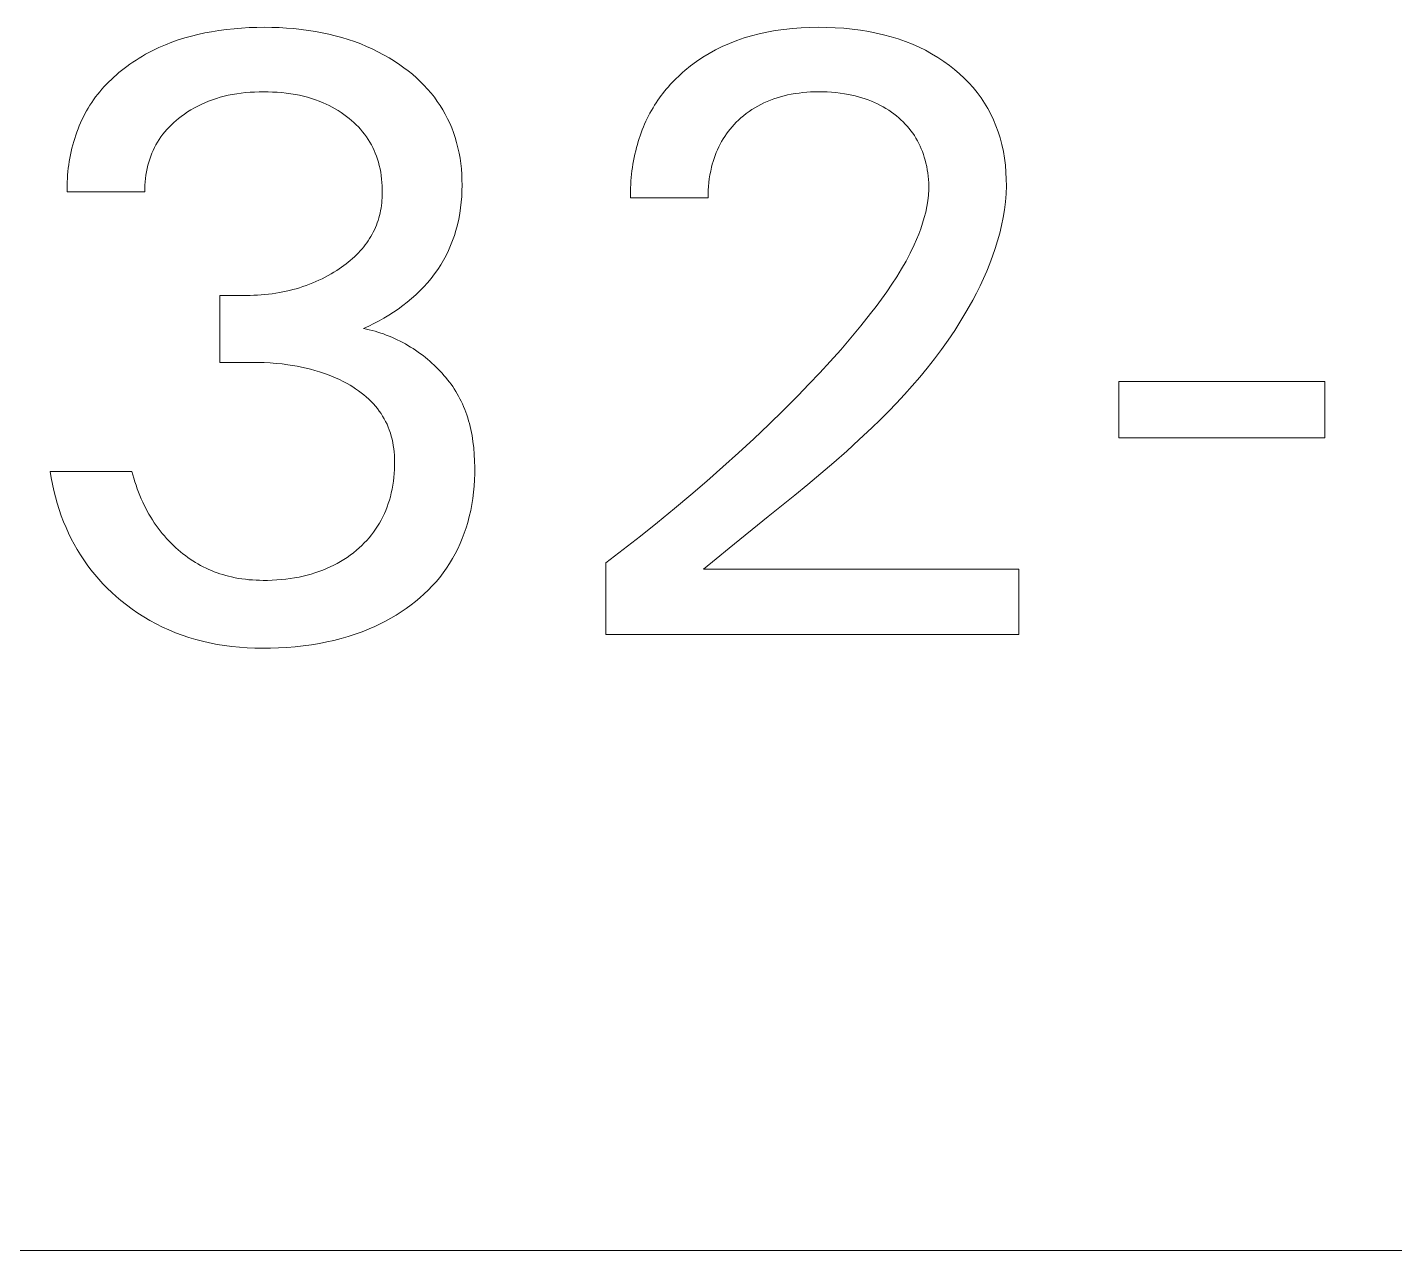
# Model space of a CAD drawing. Header units: millimetres. Extents: x -5035 to 14510, y -7775 to 12.
# Drawn here: x 625.403 to 628.452, y -2292.79 to -2290.061 of the extents above; entities that cross this region are included whole.
import ezdxf

# ---------------------------------------------------------------- set-up
doc = ezdxf.new("R2010")
doc.units = ezdxf.units.MM
doc.layers.add('eProC - L2', color=41, linetype='Continuous', lineweight=20)

msp = doc.modelspace()

# ---------------------------------------------------------------- linework, layer by layer
at = {"layer": 'eProC - L2', "linetype": 'Continuous'}
for p, q in [((625.8641, -2290.0641), (625.8472, -2290.0659)), ((625.881, -2290.0627), (625.8641, -2290.0641)), ((625.8979, -2290.0618), (625.881, -2290.0627)), ((625.9148, -2290.0613), (625.8979, -2290.0618)), ((625.9318, -2290.0611), (625.9148, -2290.0613)), ((625.9482, -2290.0613), (625.9318, -2290.0611)), ((625.9646, -2290.0618), (625.9482, -2290.0613)), ((625.981, -2290.0627), (625.9646, -2290.0618)), ((625.9973, -2290.064), (625.981, -2290.0627)), ((626.0136, -2290.0657), (625.9973, -2290.064)), ((627.1096, -2290.0637), (627.0904, -2290.0657)), ((627.1288, -2290.0622), (627.1096, -2290.0637)), ((627.1481, -2290.0614), (627.1288, -2290.0622)), ((627.1674, -2290.0611), (627.1481, -2290.0614)), ((627.1862, -2290.0613), (627.1674, -2290.0611)), ((627.205, -2290.062), (627.1862, -2290.0613)), ((627.2238, -2290.0633), (627.205, -2290.062)), ((627.2425, -2290.0651), (627.2238, -2290.0633)), ((625.7256, -2290.0943), (625.7115, -2290.0998)), ((625.7399, -2290.0892), (625.7256, -2290.0943)), ((625.7544, -2290.0846), (625.7399, -2290.0892)), ((625.7691, -2290.0805), (625.7544, -2290.0846)), ((625.7838, -2290.0769), (625.7691, -2290.0805)), ((625.7987, -2290.0736), (625.7838, -2290.0769)), ((625.8136, -2290.0708), (625.7987, -2290.0736)), ((625.8304, -2290.0681), (625.8136, -2290.0708)), ((625.8472, -2290.0659), (625.8304, -2290.0681)), ((626.0299, -2290.0678), (626.0136, -2290.0657)), ((626.0461, -2290.0704), (626.0299, -2290.0678)), ((626.0607, -2290.0731), (626.0461, -2290.0704)), ((626.0754, -2290.0762), (626.0607, -2290.0731)), ((626.0899, -2290.0797), (626.0754, -2290.0762)), ((626.1043, -2290.0837), (626.0899, -2290.0797)), ((626.1186, -2290.0881), (626.1043, -2290.0837)), ((626.1327, -2290.0929), (626.1186, -2290.0881)), ((626.1467, -2290.0981), (626.1327, -2290.0929)), ((626.9851, -2290.0906), (626.9689, -2290.0969)), ((627.0016, -2290.0849), (626.9851, -2290.0906)), ((627.0184, -2290.0799), (627.0016, -2290.0849)), ((627.0353, -2290.0756), (627.0184, -2290.0799)), ((627.0523, -2290.0718), (627.0353, -2290.0756)), ((627.0713, -2290.0684), (627.0523, -2290.0718)), ((627.0904, -2290.0657), (627.0713, -2290.0684)), ((627.2612, -2290.0675), (627.2425, -2290.0651)), ((627.2798, -2290.0706), (627.2612, -2290.0675)), ((627.2964, -2290.0739), (627.2798, -2290.0706)), ((627.3129, -2290.0777), (627.2964, -2290.0739)), ((627.3293, -2290.0821), (627.3129, -2290.0777)), ((627.3455, -2290.0871), (627.3293, -2290.0821)), ((627.3615, -2290.0927), (627.3455, -2290.0871)), ((627.3772, -2290.099), (627.3615, -2290.0927)), ((625.6597, -2290.1254), (625.6527, -2290.1297)), ((625.6669, -2290.1213), (625.6597, -2290.1254)), ((625.6742, -2290.1174), (625.6669, -2290.1213)), ((625.6815, -2290.1135), (625.6742, -2290.1174)), ((625.6889, -2290.1099), (625.6815, -2290.1135)), ((625.6963, -2290.1064), (625.6889, -2290.1099)), ((625.7039, -2290.103), (625.6963, -2290.1064)), ((625.7115, -2290.0998), (625.7039, -2290.103)), ((626.1597, -2290.1035), (626.1467, -2290.0981)), ((626.1725, -2290.1093), (626.1597, -2290.1035)), ((626.1852, -2290.1155), (626.1725, -2290.1093)), ((626.1976, -2290.1221), (626.1852, -2290.1155)), ((626.2099, -2290.1291), (626.1976, -2290.1221)), ((626.9236, -2290.1194), (626.9094, -2290.128)), ((626.9381, -2290.1114), (626.9236, -2290.1194)), ((626.953, -2290.104), (626.9381, -2290.1114)), ((626.9689, -2290.0969), (626.953, -2290.104)), ((627.3917, -2290.1054), (627.3772, -2290.099)), ((627.406, -2290.1124), (627.3917, -2290.1054)), ((627.4199, -2290.12), (627.406, -2290.1124)), ((627.4336, -2290.1282), (627.4199, -2290.12)), ((625.6192, -2290.1527), (625.6133, -2290.1574)), ((625.6253, -2290.1482), (625.6192, -2290.1527)), ((625.632, -2290.1433), (625.6253, -2290.1482)), ((625.6388, -2290.1386), (625.632, -2290.1433)), ((625.6457, -2290.1341), (625.6388, -2290.1386)), ((625.6527, -2290.1297), (625.6457, -2290.1341)), ((626.2219, -2290.1365), (626.2099, -2290.1291)), ((626.2336, -2290.1444), (626.2219, -2290.1365)), ((626.2432, -2290.1513), (626.2336, -2290.1444)), ((626.2526, -2290.1585), (626.2432, -2290.1513)), ((626.8823, -2290.1471), (626.8694, -2290.1576)), ((626.8956, -2290.1373), (626.8823, -2290.1471)), ((626.9094, -2290.128), (626.8956, -2290.1373)), ((627.4468, -2290.137), (627.4336, -2290.1282)), ((627.4598, -2290.1463), (627.4468, -2290.137)), ((627.4711, -2290.1552), (627.4598, -2290.1463)), ((627.4821, -2290.1646), (627.4711, -2290.1552)), ((625.5852, -2290.1825), (625.5799, -2290.1878)), ((625.5906, -2290.1772), (625.5852, -2290.1825)), ((625.5961, -2290.1721), (625.5906, -2290.1772)), ((625.6017, -2290.167), (625.5961, -2290.1721)), ((625.6075, -2290.1621), (625.6017, -2290.167)), ((625.6133, -2290.1574), (625.6075, -2290.1621)), ((626.2618, -2290.1659), (626.2526, -2290.1585)), ((626.2708, -2290.1737), (626.2618, -2290.1659)), ((626.2794, -2290.1818), (626.2708, -2290.1737)), ((626.2878, -2290.1902), (626.2794, -2290.1818)), ((626.8414, -2290.1841), (626.837, -2290.1888)), ((626.8459, -2290.1795), (626.8414, -2290.1841)), ((626.8504, -2290.1749), (626.8459, -2290.1795)), ((626.855, -2290.1705), (626.8504, -2290.1749)), ((626.8597, -2290.1661), (626.855, -2290.1705)), ((626.8645, -2290.1618), (626.8597, -2290.1661)), ((626.8694, -2290.1576), (626.8645, -2290.1618)), ((627.4927, -2290.1744), (627.4821, -2290.1646)), ((627.5029, -2290.1847), (627.4927, -2290.1744)), ((627.5125, -2290.1954), (627.5029, -2290.1847)), ((625.5556, -2290.2165), (625.5511, -2290.2226)), ((625.5601, -2290.2105), (625.5556, -2290.2165)), ((625.5649, -2290.2047), (625.5601, -2290.2105)), ((625.5697, -2290.199), (625.5649, -2290.2047)), ((625.5748, -2290.1933), (625.5697, -2290.199)), ((625.5799, -2290.1878), (625.5748, -2290.1933)), ((625.8248, -2290.2198), (625.8336, -2290.2172)), ((625.8336, -2290.2172), (625.8424, -2290.2149)), ((625.8424, -2290.2149), (625.8514, -2290.2128)), ((625.8514, -2290.2128), (625.8603, -2290.211)), ((625.8603, -2290.211), (625.8702, -2290.2093)), ((625.8702, -2290.2093), (625.8801, -2290.2079)), ((625.8801, -2290.2079), (625.89, -2290.2068)), ((625.89, -2290.2068), (625.8999, -2290.206)), ((625.8999, -2290.206), (625.9099, -2290.2054)), ((625.9099, -2290.2054), (625.9199, -2290.205)), ((625.9199, -2290.205), (625.9299, -2290.2049)), ((625.9299, -2290.2049), (625.9401, -2290.205)), ((625.9401, -2290.205), (625.9503, -2290.2054)), ((625.9503, -2290.2054), (625.9605, -2290.2059)), ((625.9605, -2290.2059), (625.9707, -2290.2068)), ((625.9707, -2290.2068), (625.9808, -2290.2079)), ((625.9808, -2290.2079), (625.9909, -2290.2093)), ((625.9909, -2290.2093), (626.001, -2290.211)), ((626.001, -2290.211), (626.01, -2290.2128)), ((626.01, -2290.2128), (626.019, -2290.2149)), ((626.019, -2290.2149), (626.028, -2290.2172)), ((626.028, -2290.2172), (626.0368, -2290.2198)), ((626.2958, -2290.1989), (626.2878, -2290.1902)), ((626.3035, -2290.2078), (626.2958, -2290.1989)), ((626.3109, -2290.2171), (626.3035, -2290.2078)), ((626.3175, -2290.2262), (626.3109, -2290.2171)), ((626.8166, -2290.2135), (626.8128, -2290.2186)), ((626.8205, -2290.2084), (626.8166, -2290.2135)), ((626.8245, -2290.2034), (626.8205, -2290.2084)), ((626.8286, -2290.1984), (626.8245, -2290.2034)), ((626.8328, -2290.1936), (626.8286, -2290.1984)), ((626.837, -2290.1888), (626.8328, -2290.1936)), ((627.0755, -2290.2181), (627.0831, -2290.2158)), ((627.0831, -2290.2158), (627.0907, -2290.2138)), ((627.0907, -2290.2138), (627.0984, -2290.212)), ((627.0984, -2290.212), (627.1069, -2290.2102)), ((627.1069, -2290.2102), (627.1155, -2290.2088)), ((627.1155, -2290.2088), (627.1241, -2290.2076)), ((627.1241, -2290.2076), (627.1327, -2290.2066)), ((627.1327, -2290.2066), (627.1414, -2290.2059)), ((627.1414, -2290.2059), (627.15, -2290.2053)), ((627.15, -2290.2053), (627.1587, -2290.205)), ((627.1587, -2290.205), (627.1674, -2290.2049)), ((627.1674, -2290.2049), (627.1771, -2290.205)), ((627.1771, -2290.205), (627.1867, -2290.2053)), ((627.1867, -2290.2053), (627.1964, -2290.2059)), ((627.1964, -2290.2059), (627.206, -2290.2067)), ((627.206, -2290.2067), (627.2156, -2290.2079)), ((627.2156, -2290.2079), (627.2252, -2290.2092)), ((627.2252, -2290.2092), (627.2347, -2290.2109)), ((627.2347, -2290.2109), (627.2421, -2290.2124)), ((627.2421, -2290.2124), (627.2496, -2290.2142)), ((627.2496, -2290.2142), (627.2569, -2290.2161)), ((627.2569, -2290.2161), (627.2642, -2290.2182)), ((627.5216, -2290.2066), (627.5125, -2290.1954)), ((627.5302, -2290.2182), (627.5216, -2290.2066)), ((625.5353, -2290.2476), (625.5318, -2290.2541)), ((625.5391, -2290.2412), (625.5353, -2290.2476)), ((625.5429, -2290.2349), (625.5391, -2290.2412)), ((625.547, -2290.2287), (625.5429, -2290.2349)), ((625.5511, -2290.2226), (625.547, -2290.2287)), ((625.7607, -2290.2498), (625.7681, -2290.2452)), ((625.7681, -2290.2452), (625.7757, -2290.2408)), ((625.7757, -2290.2408), (625.7833, -2290.2367)), ((625.7833, -2290.2367), (625.7912, -2290.2329)), ((625.7912, -2290.2329), (625.7991, -2290.2293)), ((625.7991, -2290.2293), (625.8076, -2290.2259)), ((625.8076, -2290.2259), (625.8162, -2290.2227)), ((625.8162, -2290.2227), (625.8248, -2290.2198)), ((626.0368, -2290.2198), (626.0456, -2290.2227)), ((626.0456, -2290.2227), (626.0542, -2290.2258)), ((626.0542, -2290.2258), (626.0628, -2290.2293)), ((626.0628, -2290.2293), (626.0697, -2290.2324)), ((626.0697, -2290.2324), (626.0766, -2290.2357)), ((626.0766, -2290.2357), (626.0833, -2290.2392)), ((626.0833, -2290.2392), (626.09, -2290.2429)), ((626.09, -2290.2429), (626.0965, -2290.2468)), ((626.0965, -2290.2468), (626.1029, -2290.251)), ((626.3238, -2290.2356), (626.3175, -2290.2262)), ((626.3297, -2290.2451), (626.3238, -2290.2356)), ((626.3352, -2290.2549), (626.3297, -2290.2451)), ((626.7951, -2290.2464), (626.7917, -2290.2524)), ((626.7985, -2290.2404), (626.7951, -2290.2464)), ((626.8021, -2290.2346), (626.7985, -2290.2404)), ((626.8056, -2290.2292), (626.8021, -2290.2346)), ((626.8091, -2290.2239), (626.8056, -2290.2292)), ((626.8128, -2290.2186), (626.8091, -2290.2239)), ((627.0128, -2290.2489), (627.0191, -2290.2446)), ((627.0191, -2290.2446), (627.0256, -2290.2406)), ((627.0256, -2290.2406), (627.0322, -2290.2367)), ((627.0322, -2290.2367), (627.0389, -2290.2331)), ((627.0389, -2290.2331), (627.046, -2290.2296)), ((627.046, -2290.2296), (627.0532, -2290.2264)), ((627.0532, -2290.2264), (627.0606, -2290.2234)), ((627.0606, -2290.2234), (627.068, -2290.2206)), ((627.068, -2290.2206), (627.0755, -2290.2181)), ((627.2642, -2290.2182), (627.2715, -2290.2206)), ((627.2715, -2290.2206), (627.2786, -2290.2231)), ((627.2786, -2290.2231), (627.2857, -2290.2259)), ((627.2857, -2290.2259), (627.2927, -2290.2289)), ((627.2927, -2290.2289), (627.2992, -2290.2319)), ((627.2992, -2290.2319), (627.3056, -2290.2352)), ((627.3056, -2290.2352), (627.3119, -2290.2386)), ((627.3119, -2290.2386), (627.3181, -2290.2423)), ((627.3181, -2290.2423), (627.3241, -2290.2461)), ((627.3241, -2290.2461), (627.33, -2290.2502)), ((627.538, -2290.23), (627.5302, -2290.2182)), ((627.5452, -2290.2422), (627.538, -2290.23)), ((627.5518, -2290.2548), (627.5452, -2290.2422)), ((625.522, -2290.2741), (625.5191, -2290.2809)), ((625.5251, -2290.2673), (625.522, -2290.2741)), ((625.5284, -2290.2607), (625.5251, -2290.2673)), ((625.5318, -2290.2541), (625.5284, -2290.2607)), ((625.7195, -2290.2835), (625.7245, -2290.2784)), ((625.7245, -2290.2784), (625.7298, -2290.2735)), ((625.7298, -2290.2735), (625.7352, -2290.2688)), ((625.7352, -2290.2688), (625.7407, -2290.2642)), ((625.7407, -2290.2642), (625.7464, -2290.2598)), ((625.7464, -2290.2598), (625.7534, -2290.2547)), ((625.7534, -2290.2547), (625.7607, -2290.2498)), ((626.1029, -2290.251), (626.1092, -2290.2553)), ((626.1092, -2290.2553), (626.1153, -2290.2598)), ((626.1153, -2290.2598), (626.1209, -2290.2642)), ((626.1209, -2290.2642), (626.1263, -2290.2687)), ((626.1263, -2290.2687), (626.1316, -2290.2734)), ((626.1316, -2290.2734), (626.1367, -2290.2783)), ((626.1367, -2290.2783), (626.1417, -2290.2833)), ((626.3404, -2290.2649), (626.3352, -2290.2549)), ((626.3452, -2290.2751), (626.3404, -2290.2649)), ((626.3496, -2290.2855), (626.3452, -2290.2751)), ((626.7797, -2290.2771), (626.7771, -2290.2834)), ((626.7825, -2290.2708), (626.7797, -2290.2771)), ((626.7855, -2290.2646), (626.7825, -2290.2708)), ((626.7885, -2290.2584), (626.7855, -2290.2646)), ((626.7917, -2290.2524), (626.7885, -2290.2584)), ((626.975, -2290.2829), (626.9795, -2290.2779)), ((626.9795, -2290.2779), (626.9842, -2290.273)), ((626.9842, -2290.273), (626.9891, -2290.2683)), ((626.9891, -2290.2683), (626.9947, -2290.2632)), ((626.9947, -2290.2632), (627.0006, -2290.2582)), ((627.0006, -2290.2582), (627.0066, -2290.2535)), ((627.0066, -2290.2535), (627.0128, -2290.2489)), ((627.33, -2290.2502), (627.3358, -2290.2544)), ((627.3358, -2290.2544), (627.3415, -2290.2588)), ((627.3415, -2290.2588), (627.3466, -2290.2631)), ((627.3466, -2290.2631), (627.3515, -2290.2675)), ((627.3515, -2290.2675), (627.3563, -2290.2721)), ((627.3563, -2290.2721), (627.3609, -2290.2768)), ((627.3609, -2290.2768), (627.3654, -2290.2817)), ((627.5579, -2290.2676), (627.5518, -2290.2548)), ((627.5633, -2290.2808), (627.5579, -2290.2676)), ((625.5089, -2290.3088), (625.5067, -2290.3159)), ((625.5112, -2290.3017), (625.5089, -2290.3088)), ((625.5137, -2290.2947), (625.5112, -2290.3017)), ((625.5163, -2290.2878), (625.5137, -2290.2947)), ((625.5191, -2290.2809), (625.5163, -2290.2878)), ((625.6973, -2290.3112), (625.7012, -2290.3054)), ((625.7012, -2290.3054), (625.7054, -2290.2997)), ((625.7054, -2290.2997), (625.7099, -2290.2941)), ((625.7099, -2290.2941), (625.7146, -2290.2887)), ((625.7146, -2290.2887), (625.7195, -2290.2835)), ((626.1417, -2290.2833), (626.1464, -2290.2886)), ((626.1464, -2290.2886), (626.151, -2290.2939)), ((626.151, -2290.2939), (626.1554, -2290.2995)), ((626.1554, -2290.2995), (626.1595, -2290.3052)), ((626.1595, -2290.3052), (626.1633, -2290.311)), ((626.3536, -2290.296), (626.3496, -2290.2855)), ((626.3572, -2290.3067), (626.3536, -2290.296)), ((626.3606, -2290.3182), (626.3572, -2290.3067)), ((626.7698, -2290.3028), (626.7676, -2290.3093)), ((626.7721, -2290.2963), (626.7698, -2290.3028)), ((626.7745, -2290.2898), (626.7721, -2290.2963)), ((626.7771, -2290.2834), (626.7745, -2290.2898)), ((626.9549, -2290.3099), (626.9586, -2290.3043)), ((626.9586, -2290.3043), (626.9624, -2290.2987)), ((626.9624, -2290.2987), (626.9664, -2290.2933)), ((626.9664, -2290.2933), (626.9706, -2290.288)), ((626.9706, -2290.288), (626.975, -2290.2829)), ((627.3654, -2290.2817), (627.3697, -2290.2867)), ((627.3697, -2290.2867), (627.3738, -2290.2919)), ((627.3738, -2290.2919), (627.3777, -2290.2972)), ((627.3777, -2290.2972), (627.3814, -2290.3027)), ((627.3814, -2290.3027), (627.3849, -2290.3083)), ((627.3849, -2290.3083), (627.3882, -2290.3141)), ((627.5682, -2290.2942), (627.5633, -2290.2808)), ((627.5724, -2290.3077), (627.5682, -2290.2942)), ((627.5764, -2290.3227), (627.5724, -2290.3077)), ((625.5009, -2290.338), (625.4993, -2290.3455)), ((625.5027, -2290.3306), (625.5009, -2290.338)), ((625.5046, -2290.3233), (625.5027, -2290.3306)), ((625.5067, -2290.3159), (625.5046, -2290.3233)), ((625.6811, -2290.3419), (625.6839, -2290.3355)), ((625.6839, -2290.3355), (625.6869, -2290.3292)), ((625.6869, -2290.3292), (625.6901, -2290.3231)), ((625.6901, -2290.3231), (625.6936, -2290.317)), ((625.6936, -2290.317), (625.6973, -2290.3112)), ((626.1633, -2290.311), (626.167, -2290.317)), ((626.167, -2290.317), (626.1704, -2290.3231)), ((626.1704, -2290.3231), (626.1735, -2290.3293)), ((626.1735, -2290.3293), (626.1765, -2290.3357)), ((626.1765, -2290.3357), (626.1792, -2290.3421)), ((626.3636, -2290.3298), (626.3606, -2290.3182)), ((626.3661, -2290.3415), (626.3636, -2290.3298)), ((626.7599, -2290.3365), (626.7582, -2290.3439)), ((626.7617, -2290.3292), (626.7599, -2290.3365)), ((626.7636, -2290.3225), (626.7617, -2290.3292)), ((626.7655, -2290.3159), (626.7636, -2290.3225)), ((626.7676, -2290.3093), (626.7655, -2290.3159)), ((626.9395, -2290.3405), (626.9422, -2290.3342)), ((626.9422, -2290.3342), (626.9451, -2290.3279)), ((626.9451, -2290.3279), (626.9482, -2290.3218)), ((626.9482, -2290.3218), (626.9515, -2290.3157)), ((626.9515, -2290.3157), (626.9549, -2290.3099)), ((627.3882, -2290.3141), (627.3913, -2290.32)), ((627.3913, -2290.32), (627.3941, -2290.326)), ((627.3941, -2290.326), (627.3968, -2290.3321)), ((627.3968, -2290.3321), (627.3992, -2290.3382)), ((627.3992, -2290.3382), (627.4015, -2290.3445)), ((627.5798, -2290.3379), (627.5764, -2290.3227)), ((627.5824, -2290.3532), (627.5798, -2290.3379)), ((625.4955, -2290.368), (625.4945, -2290.3755)), ((625.4966, -2290.3604), (625.4955, -2290.368)), ((625.4979, -2290.353), (625.4966, -2290.3604)), ((625.4993, -2290.3455), (625.4979, -2290.353)), ((625.6702, -2290.3761), (625.672, -2290.3688)), ((625.672, -2290.3688), (625.674, -2290.3616)), ((625.674, -2290.3616), (625.6762, -2290.3549)), ((625.6762, -2290.3549), (625.6785, -2290.3483)), ((625.6785, -2290.3483), (625.6811, -2290.3419)), ((626.1792, -2290.3421), (626.1817, -2290.3487)), ((626.1817, -2290.3487), (626.1839, -2290.3553)), ((626.1839, -2290.3553), (626.186, -2290.362)), ((626.186, -2290.362), (626.188, -2290.3694)), ((626.188, -2290.3694), (626.1897, -2290.3768)), ((626.3681, -2290.3533), (626.3661, -2290.3415)), ((626.3698, -2290.3651), (626.3681, -2290.3533)), ((626.3711, -2290.3771), (626.3698, -2290.3651)), ((626.7538, -2290.3663), (626.7527, -2290.3738)), ((626.7551, -2290.3588), (626.7538, -2290.3663)), ((626.7566, -2290.3514), (626.7551, -2290.3588)), ((626.7582, -2290.3439), (626.7566, -2290.3514)), ((626.9289, -2290.3734), (626.9307, -2290.3667)), ((626.9307, -2290.3667), (626.9326, -2290.3601)), ((626.9326, -2290.3601), (626.9347, -2290.3535)), ((626.9347, -2290.3535), (626.937, -2290.347)), ((626.937, -2290.347), (626.9395, -2290.3405)), ((627.4015, -2290.3445), (627.4035, -2290.3508)), ((627.4035, -2290.3508), (627.4054, -2290.3572)), ((627.4054, -2290.3572), (627.4072, -2290.3644)), ((627.4072, -2290.3644), (627.4088, -2290.3715)), ((627.5844, -2290.3686), (627.5824, -2290.3532)), ((627.5857, -2290.384), (627.5844, -2290.3686)), ((625.4925, -2290.3981), (625.4921, -2290.4057)), ((625.493, -2290.3906), (625.4925, -2290.3981)), ((625.4937, -2290.383), (625.493, -2290.3906)), ((625.4945, -2290.3755), (625.4937, -2290.383)), ((625.6657, -2290.4058), (625.6664, -2290.3984)), ((625.6664, -2290.3984), (625.6674, -2290.3909)), ((625.6674, -2290.3909), (625.6687, -2290.3835)), ((625.6687, -2290.3835), (625.6702, -2290.3761)), ((626.1897, -2290.3768), (626.1912, -2290.3843)), ((626.1912, -2290.3843), (626.1924, -2290.3919)), ((626.1924, -2290.3919), (626.1933, -2290.3995)), ((626.1933, -2290.3995), (626.1941, -2290.4071)), ((626.372, -2290.3891), (626.3711, -2290.3771)), ((626.3725, -2290.4011), (626.372, -2290.3891)), ((626.75, -2290.3964), (626.7494, -2290.4039)), ((626.7508, -2290.3888), (626.75, -2290.3964)), ((626.7516, -2290.3813), (626.7508, -2290.3888)), ((626.7527, -2290.3738), (626.7516, -2290.3813)), ((626.9231, -2290.4073), (626.9241, -2290.3988)), ((626.9241, -2290.3988), (626.9255, -2290.3903)), ((626.9255, -2290.3903), (626.9271, -2290.3818)), ((626.9271, -2290.3818), (626.9289, -2290.3734)), ((627.4088, -2290.3715), (627.4102, -2290.3788)), ((627.4102, -2290.3788), (627.4113, -2290.386)), ((627.4113, -2290.386), (627.4122, -2290.3933)), ((627.4122, -2290.3933), (627.4129, -2290.4006)), ((627.5864, -2290.3995), (627.5857, -2290.384)), ((627.5865, -2290.415), (627.5864, -2290.3995)), ((625.4919, -2290.4132), (625.4918, -2290.4207)), ((625.4918, -2290.4207), (625.4919, -2290.4282)), ((625.4921, -2290.4057), (625.4919, -2290.4132)), ((625.665, -2290.4282), (625.4919, -2290.4282)), ((625.665, -2290.4208), (625.6652, -2290.4133)), ((625.665, -2290.4282), (625.665, -2290.4208)), ((625.6652, -2290.4133), (625.6657, -2290.4058)), ((626.1941, -2290.4071), (626.1945, -2290.4147)), ((626.1945, -2290.4147), (626.1948, -2290.4224)), ((626.1948, -2290.4301), (626.1947, -2290.4358)), ((626.1948, -2290.4224), (626.1948, -2290.4301)), ((626.3719, -2290.4386), (626.3725, -2290.4259)), ((626.3727, -2290.4131), (626.3725, -2290.4011)), ((626.3725, -2290.4259), (626.3727, -2290.4131)), ((626.7483, -2290.4265), (626.7482, -2290.434)), ((626.7486, -2290.419), (626.7483, -2290.4265)), ((626.7489, -2290.4114), (626.7486, -2290.419)), ((626.7494, -2290.4039), (626.7489, -2290.4114)), ((626.9215, -2290.4329), (626.9217, -2290.4244)), ((626.9217, -2290.4244), (626.9223, -2290.4159)), ((626.9223, -2290.4159), (626.9231, -2290.4073)), ((627.4134, -2290.4225), (627.4127, -2290.4353)), ((627.4129, -2290.4006), (627.4133, -2290.4079)), ((627.4133, -2290.4079), (627.4135, -2290.4152)), ((627.4135, -2290.4152), (627.4134, -2290.4225)), ((627.5859, -2290.4327), (627.5865, -2290.415)), ((626.1928, -2290.4586), (626.192, -2290.4642)), ((626.1935, -2290.4529), (626.1928, -2290.4586)), ((626.194, -2290.4472), (626.1935, -2290.4529)), ((626.1944, -2290.4415), (626.194, -2290.4472)), ((626.1947, -2290.4358), (626.1944, -2290.4415)), ((626.3695, -2290.4641), (626.3709, -2290.4514)), ((626.3709, -2290.4514), (626.3719, -2290.4386)), ((626.7482, -2290.434), (626.7483, -2290.4414)), ((626.9214, -2290.4414), (626.7483, -2290.4414)), ((626.9214, -2290.4414), (626.9215, -2290.4329)), ((627.4093, -2290.4607), (627.4067, -2290.4733)), ((627.4113, -2290.448), (627.4093, -2290.4607)), ((627.4127, -2290.4353), (627.4113, -2290.448)), ((627.5823, -2290.4679), (627.5845, -2290.4503)), ((627.5845, -2290.4503), (627.5859, -2290.4327)), ((626.1854, -2290.4919), (626.1836, -2290.4973)), ((626.187, -2290.4864), (626.1854, -2290.4919)), ((626.1885, -2290.4809), (626.187, -2290.4864)), ((626.1898, -2290.4754), (626.1885, -2290.4809)), ((626.191, -2290.4698), (626.1898, -2290.4754)), ((626.192, -2290.4642), (626.191, -2290.4698)), ((626.3624, -2290.5017), (626.3652, -2290.4892)), ((626.3652, -2290.4892), (626.3676, -2290.4767)), ((626.3676, -2290.4767), (626.3695, -2290.4641)), ((627.4035, -2290.4857), (627.3998, -2290.4981)), ((627.4067, -2290.4733), (627.4035, -2290.4857)), ((627.576, -2290.5029), (627.5795, -2290.4854)), ((627.5795, -2290.4854), (627.5823, -2290.4679)), ((626.1747, -2290.5178), (626.1721, -2290.5227)), ((626.1772, -2290.5128), (626.1747, -2290.5178)), ((626.1795, -2290.5077), (626.1772, -2290.5128)), ((626.1816, -2290.5025), (626.1795, -2290.5077)), ((626.1836, -2290.4973), (626.1816, -2290.5025)), ((626.3555, -2290.5255), (626.3591, -2290.514)), ((626.3591, -2290.514), (626.3624, -2290.5017)), ((627.3957, -2290.5104), (627.3912, -2290.5225)), ((627.3998, -2290.4981), (627.3957, -2290.5104)), ((627.5671, -2290.5374), (627.5718, -2290.5202)), ((627.5718, -2290.5202), (627.576, -2290.5029)), ((626.1534, -2290.5507), (626.1498, -2290.555)), ((626.1568, -2290.5462), (626.1534, -2290.5507)), ((626.1601, -2290.5417), (626.1568, -2290.5462)), ((626.1633, -2290.5371), (626.1601, -2290.5417)), ((626.1664, -2290.5324), (626.1633, -2290.5371)), ((626.1693, -2290.5276), (626.1664, -2290.5324)), ((626.1721, -2290.5227), (626.1693, -2290.5276)), ((626.3422, -2290.5591), (626.3471, -2290.548)), ((626.3471, -2290.548), (626.3515, -2290.5368)), ((626.3515, -2290.5368), (626.3555, -2290.5255)), ((627.381, -2290.5464), (627.3722, -2290.5647)), ((627.3862, -2290.5345), (627.381, -2290.5464)), ((627.3912, -2290.5225), (627.3862, -2290.5345)), ((627.5617, -2290.5545), (627.5671, -2290.5374)), ((626.1235, -2290.5812), (626.1187, -2290.5851)), ((626.1282, -2290.5771), (626.1235, -2290.5812)), ((626.1327, -2290.5729), (626.1282, -2290.5771)), ((626.1372, -2290.5686), (626.1327, -2290.5729)), ((626.1415, -2290.5642), (626.1372, -2290.5686)), ((626.1457, -2290.5596), (626.1415, -2290.5642)), ((626.1498, -2290.555), (626.1457, -2290.5596)), ((626.325, -2290.5909), (626.3311, -2290.5805)), ((626.3311, -2290.5805), (626.3369, -2290.5699)), ((626.3369, -2290.5699), (626.3422, -2290.5591)), ((627.3628, -2290.5826), (627.3528, -2290.6002)), ((627.3722, -2290.5647), (627.3628, -2290.5826)), ((627.5495, -2290.5883), (627.5559, -2290.5715)), ((627.5559, -2290.5715), (627.5617, -2290.5545)), ((626.0806, -2290.6112), (626.0739, -2290.615)), ((626.0871, -2290.6073), (626.0806, -2290.6112)), ((626.0936, -2290.6032), (626.0871, -2290.6073)), ((626.0988, -2290.5998), (626.0936, -2290.6032)), ((626.1039, -2290.5963), (626.0988, -2290.5998)), ((626.1089, -2290.5927), (626.1039, -2290.5963)), ((626.1139, -2290.589), (626.1089, -2290.5927)), ((626.1187, -2290.5851), (626.1139, -2290.589)), ((626.3036, -2290.6212), (626.3112, -2290.6112)), ((626.3112, -2290.6112), (626.3184, -2290.601)), ((626.3184, -2290.601), (626.325, -2290.5909)), ((627.3528, -2290.6002), (627.3423, -2290.6174)), ((627.5355, -2290.6215), (627.5427, -2290.605)), ((627.5427, -2290.605), (627.5495, -2290.5883)), ((626.0031, -2290.6441), (625.9956, -2290.6462)), ((626.0105, -2290.6419), (626.0031, -2290.6441)), ((626.0179, -2290.6395), (626.0105, -2290.6419)), ((626.0252, -2290.637), (626.0179, -2290.6395)), ((626.0325, -2290.6342), (626.0252, -2290.637)), ((626.0396, -2290.6314), (626.0325, -2290.6342)), ((626.0466, -2290.6284), (626.0396, -2290.6314)), ((626.0535, -2290.6253), (626.0466, -2290.6284)), ((626.0604, -2290.622), (626.0535, -2290.6253)), ((626.0672, -2290.6186), (626.0604, -2290.622)), ((626.0739, -2290.615), (626.0672, -2290.6186)), ((626.2785, -2290.6491), (626.2872, -2290.6401)), ((626.2872, -2290.6401), (626.2956, -2290.6308)), ((626.2956, -2290.6308), (626.3036, -2290.6212)), ((627.3313, -2290.6343), (627.3199, -2290.651)), ((627.3423, -2290.6174), (627.3313, -2290.6343)), ((627.5198, -2290.6539), (627.5278, -2290.6378)), ((627.5278, -2290.6378), (627.5355, -2290.6215)), ((625.8325, -2290.8085), (625.8325, -2290.659)), ((625.8325, -2290.659), (625.8921, -2290.659)), ((625.9002, -2290.659), (625.8921, -2290.659)), ((625.9084, -2290.6588), (625.9002, -2290.659)), ((625.9166, -2290.6584), (625.9084, -2290.6588)), ((625.9247, -2290.6579), (625.9166, -2290.6584)), ((625.9329, -2290.6572), (625.9247, -2290.6579)), ((625.941, -2290.6564), (625.9329, -2290.6572)), ((625.9492, -2290.6554), (625.941, -2290.6564)), ((625.9573, -2290.6542), (625.9492, -2290.6554)), ((625.9653, -2290.6528), (625.9573, -2290.6542)), ((625.973, -2290.6514), (625.9653, -2290.6528)), ((625.9806, -2290.6498), (625.973, -2290.6514)), ((625.9881, -2290.6481), (625.9806, -2290.6498)), ((625.9956, -2290.6462), (625.9881, -2290.6481)), ((626.2407, -2290.682), (626.2506, -2290.6742)), ((626.2506, -2290.6742), (626.2602, -2290.6661)), ((626.2602, -2290.6661), (626.2695, -2290.6578)), ((626.2695, -2290.6578), (626.2785, -2290.6491)), ((627.3082, -2290.6674), (627.2962, -2290.6836)), ((627.3199, -2290.651), (627.3082, -2290.6674)), ((627.4987, -2290.6927), (627.5115, -2290.6698)), ((627.5115, -2290.6698), (627.5198, -2290.6539)), ((626.1986, -2290.71), (626.2094, -2290.7035)), ((626.2094, -2290.7035), (626.22, -2290.6967)), ((626.22, -2290.6967), (626.2305, -2290.6895)), ((626.2305, -2290.6895), (626.2407, -2290.682)), ((627.2839, -2290.6996), (627.2622, -2290.7269)), ((627.2962, -2290.6836), (627.2839, -2290.6996)), ((627.4853, -2290.7151), (627.4987, -2290.6927)), ((626.1532, -2290.7328), (626.1648, -2290.7277)), ((626.1596, -2290.7342), (626.1532, -2290.7328)), ((626.1659, -2290.7357), (626.1596, -2290.7342)), ((626.1648, -2290.7277), (626.1763, -2290.7221)), ((626.1723, -2290.7373), (626.1659, -2290.7357)), ((626.1763, -2290.7221), (626.1876, -2290.7162)), ((626.1876, -2290.7162), (626.1986, -2290.71)), ((627.2622, -2290.7269), (627.2399, -2290.7538)), ((627.4713, -2290.7371), (627.4853, -2290.7151)), ((626.1786, -2290.7391), (626.1723, -2290.7373)), ((626.185, -2290.741), (626.1786, -2290.7391)), ((626.1913, -2290.743), (626.185, -2290.741)), ((626.1975, -2290.7452), (626.1913, -2290.743)), ((626.2038, -2290.7475), (626.1975, -2290.7452)), ((626.21, -2290.75), (626.2038, -2290.7475)), ((626.2161, -2290.7526), (626.21, -2290.75)), ((626.2222, -2290.7553), (626.2161, -2290.7526)), ((626.2283, -2290.7582), (626.2222, -2290.7553)), ((626.2343, -2290.7612), (626.2283, -2290.7582)), ((626.2403, -2290.7643), (626.2343, -2290.7612)), ((626.2462, -2290.7675), (626.2403, -2290.7643)), ((627.2399, -2290.7538), (627.2171, -2290.7802)), ((627.4417, -2290.7799), (627.4568, -2290.7587)), ((627.4568, -2290.7587), (627.4713, -2290.7371)), ((626.252, -2290.7708), (626.2462, -2290.7675)), ((626.2578, -2290.7743), (626.252, -2290.7708)), ((626.2635, -2290.7779), (626.2578, -2290.7743)), ((626.2691, -2290.7816), (626.2635, -2290.7779)), ((626.2747, -2290.7855), (626.2691, -2290.7816)), ((626.2802, -2290.7894), (626.2747, -2290.7855)), ((626.2856, -2290.7934), (626.2802, -2290.7894)), ((626.2909, -2290.7976), (626.2856, -2290.7934)), ((627.2171, -2290.7802), (627.1939, -2290.8063)), ((627.4262, -2290.8007), (627.4417, -2290.7799)), ((625.9053, -2290.8085), (625.8325, -2290.8085)), ((625.9053, -2290.8085), (625.9185, -2290.8087)), ((625.9185, -2290.8087), (625.9317, -2290.8091)), ((625.9317, -2290.8091), (625.9449, -2290.8098)), ((625.9449, -2290.8098), (625.958, -2290.8108)), ((625.958, -2290.8108), (625.9712, -2290.8121)), ((625.9712, -2290.8121), (625.9843, -2290.8138)), ((625.9843, -2290.8138), (625.9944, -2290.8153)), ((625.9944, -2290.8153), (626.0046, -2290.8171)), ((626.0046, -2290.8171), (626.0147, -2290.8191)), ((626.0147, -2290.8191), (626.0248, -2290.8214)), ((626.0248, -2290.8214), (626.0348, -2290.8238)), ((626.0348, -2290.8238), (626.0447, -2290.8266)), ((626.0447, -2290.8266), (626.0546, -2290.8296)), ((626.2959, -2290.8017), (626.2909, -2290.7976)), ((626.3008, -2290.8058), (626.2959, -2290.8017)), ((626.3056, -2290.8101), (626.3008, -2290.8058)), ((626.3103, -2290.8144), (626.3056, -2290.8101)), ((626.3149, -2290.8189), (626.3103, -2290.8144)), ((626.3194, -2290.8234), (626.3149, -2290.8189)), ((626.3239, -2290.828), (626.3194, -2290.8234)), ((627.1939, -2290.8063), (627.1703, -2290.832)), ((627.3936, -2290.8412), (627.4101, -2290.8211)), ((627.4101, -2290.8211), (627.4262, -2290.8007)), ((626.0546, -2290.8296), (626.0637, -2290.8326)), ((626.0637, -2290.8326), (626.0727, -2290.8358)), ((626.0727, -2290.8358), (626.0816, -2290.8393)), ((626.0816, -2290.8393), (626.0905, -2290.843)), ((626.0905, -2290.843), (626.0992, -2290.847)), ((626.0992, -2290.847), (626.1078, -2290.8513)), ((626.1078, -2290.8513), (626.1163, -2290.8558)), ((626.1163, -2290.8558), (626.1228, -2290.8595)), ((626.3282, -2290.8327), (626.3239, -2290.828)), ((626.3324, -2290.8375), (626.3282, -2290.8327)), ((626.3365, -2290.8424), (626.3324, -2290.8375)), ((626.3405, -2290.8473), (626.3365, -2290.8424)), ((626.3444, -2290.8524), (626.3405, -2290.8473)), ((626.3481, -2290.8575), (626.3444, -2290.8524)), ((626.3518, -2290.8627), (626.3481, -2290.8575)), ((627.1463, -2290.8573), (627.122, -2290.8823)), ((627.1703, -2290.832), (627.1463, -2290.8573)), ((627.3766, -2290.8609), (627.3936, -2290.8412)), ((627.8372, -2290.9769), (627.8372, -2290.8511)), ((627.8372, -2290.8511), (628.2971, -2290.8511)), ((628.2971, -2290.8511), (628.2971, -2290.9769)), ((626.1228, -2290.8595), (626.1292, -2290.8634)), ((626.1292, -2290.8634), (626.1354, -2290.8675)), ((626.1354, -2290.8675), (626.1416, -2290.8717)), ((626.1416, -2290.8717), (626.1476, -2290.8762)), ((626.1476, -2290.8762), (626.1535, -2290.8808)), ((626.1535, -2290.8808), (626.1592, -2290.8856)), ((626.1592, -2290.8856), (626.1647, -2290.8906)), ((626.3553, -2290.8679), (626.3518, -2290.8627)), ((626.3586, -2290.8733), (626.3553, -2290.8679)), ((626.3619, -2290.8787), (626.3586, -2290.8733)), ((626.365, -2290.8842), (626.3619, -2290.8787)), ((626.368, -2290.8897), (626.365, -2290.8842)), ((627.122, -2290.8823), (627.0895, -2290.9149)), ((627.3415, -2290.8994), (627.3593, -2290.8803)), ((627.3593, -2290.8803), (627.3766, -2290.8609)), ((626.1647, -2290.8906), (626.17, -2290.8958)), ((626.17, -2290.8958), (626.1752, -2290.9013)), ((626.1752, -2290.9013), (626.1797, -2290.9064)), ((626.1797, -2290.9064), (626.184, -2290.9117)), ((626.184, -2290.9117), (626.1881, -2290.9172)), ((626.1881, -2290.9172), (626.192, -2290.9228)), ((626.3708, -2290.8954), (626.368, -2290.8897)), ((626.3735, -2290.901), (626.3708, -2290.8954)), ((626.3762, -2290.9071), (626.3735, -2290.901)), ((626.3788, -2290.9133), (626.3762, -2290.9071)), ((626.3811, -2290.9195), (626.3788, -2290.9133)), ((627.0895, -2290.9149), (627.0566, -2290.9471)), ((627.305, -2290.9366), (627.3234, -2290.9181)), ((627.3234, -2290.9181), (627.3415, -2290.8994)), ((626.192, -2290.9228), (626.1956, -2290.9286)), ((626.1956, -2290.9286), (626.1991, -2290.9345)), ((626.1991, -2290.9345), (626.2023, -2290.9405)), ((626.2023, -2290.9405), (626.2053, -2290.9467)), ((626.2053, -2290.9467), (626.208, -2290.9529)), ((626.3834, -2290.9258), (626.3811, -2290.9195)), ((626.3854, -2290.9322), (626.3834, -2290.9258)), ((626.3874, -2290.9386), (626.3854, -2290.9322)), ((626.3891, -2290.9451), (626.3874, -2290.9386)), ((626.3908, -2290.9516), (626.3891, -2290.9451)), ((627.0566, -2290.9471), (627.0232, -2290.9788)), ((627.2863, -2290.9549), (627.305, -2290.9366)), ((626.208, -2290.9529), (626.2105, -2290.9593)), ((626.2105, -2290.9593), (626.2128, -2290.9661)), ((626.2128, -2290.9661), (626.2148, -2290.973)), ((626.2148, -2290.973), (626.2166, -2290.9799)), ((626.3923, -2290.9581), (626.3908, -2290.9516)), ((626.3937, -2290.9647), (626.3923, -2290.9581)), ((626.3949, -2290.9713), (626.3937, -2290.9647)), ((626.396, -2290.978), (626.3949, -2290.9713)), ((626.397, -2290.9847), (626.396, -2290.978)), ((627.0232, -2290.9788), (626.9894, -2291.0101)), ((627.2586, -2290.9809), (627.2863, -2290.9549)), ((628.2971, -2290.9769), (627.8372, -2290.9769)), ((626.2166, -2290.9799), (626.2181, -2290.9869)), ((626.2181, -2290.9869), (626.2193, -2290.994)), ((626.2193, -2290.994), (626.2203, -2291.0011)), ((626.2203, -2291.0011), (626.2211, -2291.0083)), ((626.2211, -2291.0083), (626.2217, -2291.0155)), ((626.3988, -2290.9992), (626.397, -2290.9847)), ((626.4, -2291.0138), (626.3988, -2290.9992)), ((626.9894, -2291.0101), (626.9543, -2291.0418)), ((627.2019, -2291.0316), (627.2305, -2291.0065)), ((627.2305, -2291.0065), (627.2586, -2290.9809)), ((626.2217, -2291.0155), (626.2221, -2291.0227)), ((626.2223, -2291.0387), (626.222, -2291.0475)), ((626.2221, -2291.0227), (626.2223, -2291.0299)), ((626.2223, -2291.0299), (626.2223, -2291.0387)), ((626.4008, -2291.0285), (626.4, -2291.0138)), ((626.4011, -2291.0432), (626.4008, -2291.0285)), ((627.173, -2291.0564), (627.2019, -2291.0316)), ((625.454, -2291.0517), (625.4563, -2291.0661)), ((625.454, -2291.0517), (625.6366, -2291.0517)), ((625.4563, -2291.0661), (625.4591, -2291.0804)), ((625.6387, -2291.0595), (625.6366, -2291.0517)), ((625.6409, -2291.0672), (625.6387, -2291.0595)), ((625.6432, -2291.075), (625.6409, -2291.0672)), ((626.2207, -2291.0651), (626.2197, -2291.0738)), ((626.2215, -2291.0563), (626.2207, -2291.0651)), ((626.222, -2291.0475), (626.2215, -2291.0563)), ((626.3996, -2291.0846), (626.4005, -2291.0708)), ((626.4005, -2291.0708), (626.401, -2291.057)), ((626.401, -2291.057), (626.4011, -2291.0432)), ((626.9543, -2291.0418), (626.9187, -2291.0732)), ((627.1438, -2291.0808), (627.173, -2291.0564)), ((625.4591, -2291.0804), (625.4622, -2291.0947)), ((625.4622, -2291.0947), (625.4658, -2291.1088)), ((625.6457, -2291.0827), (625.6432, -2291.075)), ((625.6484, -2291.0903), (625.6457, -2291.0827)), ((625.6512, -2291.0979), (625.6484, -2291.0903)), ((625.6542, -2291.1055), (625.6512, -2291.0979)), ((626.2149, -2291.0997), (626.2128, -2291.1082)), ((626.2168, -2291.0911), (626.2149, -2291.0997)), ((626.2184, -2291.0825), (626.2168, -2291.0911)), ((626.2197, -2291.0738), (626.2184, -2291.0825)), ((626.3966, -2291.1119), (626.3983, -2291.0983)), ((626.3983, -2291.0983), (626.3996, -2291.0846)), ((626.9187, -2291.0732), (626.8828, -2291.1041)), ((627.1145, -2291.105), (627.1438, -2291.0808)), ((625.4658, -2291.1088), (625.4698, -2291.1229)), ((625.4698, -2291.1229), (625.4742, -2291.1369)), ((625.6574, -2291.1129), (625.6542, -2291.1055)), ((625.6607, -2291.1203), (625.6574, -2291.1129)), ((625.6639, -2291.1271), (625.6607, -2291.1203)), ((625.6673, -2291.1339), (625.6639, -2291.1271)), ((626.2055, -2291.1311), (626.2026, -2291.1386)), ((626.2082, -2291.1236), (626.2055, -2291.1311)), ((626.2106, -2291.1159), (626.2082, -2291.1236)), ((626.2128, -2291.1082), (626.2106, -2291.1159)), ((626.3919, -2291.1389), (626.3945, -2291.1254)), ((626.3945, -2291.1254), (626.3966, -2291.1119)), ((626.8828, -2291.1041), (626.8466, -2291.1346)), ((627.0556, -2291.1526), (627.1145, -2291.105)), ((625.4742, -2291.1369), (625.479, -2291.1507)), ((625.479, -2291.1507), (625.4842, -2291.1644)), ((625.6708, -2291.1406), (625.6673, -2291.1339)), ((625.6745, -2291.1471), (625.6708, -2291.1406)), ((625.6783, -2291.1536), (625.6745, -2291.1471)), ((625.6823, -2291.1601), (625.6783, -2291.1536)), ((625.6864, -2291.1664), (625.6823, -2291.1601)), ((626.1924, -2291.1603), (626.1886, -2291.1673)), ((626.1961, -2291.1532), (626.1924, -2291.1603)), ((626.1995, -2291.146), (626.1961, -2291.1532)), ((626.2026, -2291.1386), (626.1995, -2291.146)), ((626.3853, -2291.1655), (626.3888, -2291.1523)), ((626.3888, -2291.1523), (626.3919, -2291.1389)), ((626.8466, -2291.1346), (626.8088, -2291.1656)), ((626.968, -2291.2232), (627.0556, -2291.1526)), ((625.4842, -2291.1644), (625.4895, -2291.1771)), ((625.4895, -2291.1771), (625.4951, -2291.1896)), ((625.4951, -2291.1896), (625.5011, -2291.202)), ((625.6906, -2291.1726), (625.6864, -2291.1664)), ((625.6951, -2291.1787), (625.6906, -2291.1726)), ((625.6995, -2291.1845), (625.6951, -2291.1787)), ((625.7041, -2291.1902), (625.6995, -2291.1845)), ((625.7088, -2291.1957), (625.7041, -2291.1902)), ((626.1754, -2291.1873), (626.1705, -2291.1936)), ((626.18, -2291.1808), (626.1754, -2291.1873)), ((626.1844, -2291.1741), (626.18, -2291.1808)), ((626.1886, -2291.1673), (626.1844, -2291.1741)), ((626.3732, -2291.2012), (626.3776, -2291.1894)), ((626.3776, -2291.1894), (626.3817, -2291.1775)), ((626.3817, -2291.1775), (626.3853, -2291.1655)), ((626.8088, -2291.1656), (626.7707, -2291.1962)), ((625.5011, -2291.202), (625.5075, -2291.2141)), ((625.5075, -2291.2141), (625.5143, -2291.2261)), ((625.7136, -2291.2012), (625.7088, -2291.1957)), ((625.7186, -2291.2066), (625.7136, -2291.2012)), ((625.7237, -2291.2118), (625.7186, -2291.2066)), ((625.7289, -2291.2169), (625.7237, -2291.2118)), ((625.7343, -2291.2219), (625.7289, -2291.2169)), ((625.7397, -2291.2267), (625.7343, -2291.2219)), ((626.1431, -2291.2224), (626.1371, -2291.2277)), ((626.149, -2291.217), (626.1431, -2291.2224)), ((626.1547, -2291.2114), (626.149, -2291.217)), ((626.1602, -2291.2056), (626.1547, -2291.2114)), ((626.1654, -2291.1997), (626.1602, -2291.2056)), ((626.1705, -2291.1936), (626.1654, -2291.1997)), ((626.3631, -2291.2242), (626.3683, -2291.2128)), ((626.3683, -2291.2128), (626.3732, -2291.2012)), ((626.7707, -2291.1962), (626.7322, -2291.2263)), ((626.9393, -2291.2467), (626.968, -2291.2232)), ((625.5143, -2291.2261), (625.5215, -2291.2378)), ((625.5215, -2291.2378), (625.529, -2291.2492)), ((625.529, -2291.2492), (625.5369, -2291.2605)), ((625.7449, -2291.2311), (625.7397, -2291.2267)), ((625.7502, -2291.2353), (625.7449, -2291.2311)), ((625.7556, -2291.2395), (625.7502, -2291.2353)), ((625.761, -2291.2435), (625.7556, -2291.2395)), ((625.7666, -2291.2473), (625.761, -2291.2435)), ((625.7722, -2291.2511), (625.7666, -2291.2473)), ((625.7779, -2291.2546), (625.7722, -2291.2511)), ((626.1017, -2291.2528), (626.0941, -2291.2571)), ((626.1091, -2291.2482), (626.1017, -2291.2528)), ((626.1163, -2291.2435), (626.1091, -2291.2482)), ((626.1234, -2291.2384), (626.1163, -2291.2435)), ((626.1303, -2291.2332), (626.1234, -2291.2384)), ((626.1371, -2291.2277), (626.1303, -2291.2332)), ((626.3449, -2291.2572), (626.3513, -2291.2464)), ((626.3513, -2291.2464), (626.3574, -2291.2354)), ((626.3574, -2291.2354), (626.3631, -2291.2242)), ((626.7322, -2291.2263), (626.6934, -2291.256)), ((626.911, -2291.2702), (626.9393, -2291.2467)), ((625.5369, -2291.2605), (625.5451, -2291.2714)), ((625.5451, -2291.2714), (625.5537, -2291.282)), ((625.5537, -2291.282), (625.5626, -2291.2924)), ((625.7838, -2291.2581), (625.7779, -2291.2546)), ((625.7897, -2291.2614), (625.7838, -2291.2581)), ((625.7957, -2291.2646), (625.7897, -2291.2614)), ((625.8017, -2291.2675), (625.7957, -2291.2646)), ((625.8078, -2291.2703), (625.8017, -2291.2675)), ((625.814, -2291.273), (625.8078, -2291.2703)), ((625.8202, -2291.2755), (625.814, -2291.273)), ((625.8265, -2291.2779), (625.8202, -2291.2755)), ((625.8328, -2291.2801), (625.8265, -2291.2779)), ((625.8393, -2291.2821), (625.8328, -2291.2801)), ((625.8457, -2291.284), (625.8393, -2291.2821)), ((625.8522, -2291.2857), (625.8457, -2291.284)), ((626.0271, -2291.2833), (626.0182, -2291.2854)), ((626.0359, -2291.2809), (626.0271, -2291.2833)), ((626.0446, -2291.2782), (626.0359, -2291.2809)), ((626.0533, -2291.2753), (626.0446, -2291.2782)), ((626.0619, -2291.2721), (626.0533, -2291.2753)), ((626.0703, -2291.2687), (626.0619, -2291.2721)), ((626.0787, -2291.265), (626.0703, -2291.2687)), ((626.0865, -2291.2612), (626.0787, -2291.265)), ((626.0941, -2291.2571), (626.0865, -2291.2612)), ((626.3229, -2291.2881), (626.3306, -2291.278)), ((626.3306, -2291.278), (626.338, -2291.2677)), ((626.338, -2291.2677), (626.3449, -2291.2572)), ((626.6934, -2291.4159), (626.6934, -2291.256)), ((626.911, -2291.2702), (627.614, -2291.2702)), ((627.614, -2291.2702), (627.614, -2291.4159)), ((625.5626, -2291.2924), (625.5719, -2291.3025)), ((625.5719, -2291.3025), (625.5815, -2291.3122)), ((625.5815, -2291.3122), (625.5914, -2291.3217)), ((625.8587, -2291.2873), (625.8522, -2291.2857)), ((625.8664, -2291.2889), (625.8587, -2291.2873)), ((625.8742, -2291.2903), (625.8664, -2291.2889)), ((625.8819, -2291.2915), (625.8742, -2291.2903)), ((625.8897, -2291.2925), (625.8819, -2291.2915)), ((625.8975, -2291.2933), (625.8897, -2291.2925)), ((625.9054, -2291.2939), (625.8975, -2291.2933)), ((625.9132, -2291.2944), (625.9054, -2291.2939)), ((625.9211, -2291.2947), (625.9132, -2291.2944)), ((625.929, -2291.2948), (625.9211, -2291.2947)), ((625.9391, -2291.2948), (625.929, -2291.2948)), ((625.9492, -2291.2945), (625.9391, -2291.2948)), ((625.9593, -2291.294), (625.9492, -2291.2945)), ((625.9693, -2291.2932), (625.9593, -2291.294)), ((625.9794, -2291.2921), (625.9693, -2291.2932)), ((625.9894, -2291.2908), (625.9794, -2291.2921)), ((625.9993, -2291.2892), (625.9894, -2291.2908)), ((626.0093, -2291.2874), (625.9993, -2291.2892)), ((626.0182, -2291.2854), (626.0093, -2291.2874)), ((626.2974, -2291.3164), (626.3063, -2291.3072)), ((626.3063, -2291.3072), (626.3147, -2291.2978)), ((626.3147, -2291.2978), (626.3229, -2291.2881)), ((625.5914, -2291.3217), (625.6016, -2291.3309)), ((625.6016, -2291.3309), (625.612, -2291.3398)), ((625.612, -2291.3398), (625.6243, -2291.3496)), ((626.2591, -2291.3497), (626.2691, -2291.3419)), ((626.2691, -2291.3419), (626.2788, -2291.3337)), ((626.2788, -2291.3337), (626.2883, -2291.3252)), ((626.2883, -2291.3252), (626.2974, -2291.3164)), ((625.6243, -2291.3496), (625.637, -2291.3589)), ((625.637, -2291.3589), (625.6499, -2291.3679)), ((625.6499, -2291.3679), (625.6632, -2291.3763)), ((626.214, -2291.3795), (626.2256, -2291.3726)), ((626.2256, -2291.3726), (626.2371, -2291.3653)), ((626.2371, -2291.3653), (626.2482, -2291.3577)), ((626.2482, -2291.3577), (626.2591, -2291.3497)), ((625.6632, -2291.3763), (625.6767, -2291.3843)), ((625.6767, -2291.3843), (625.6906, -2291.3919)), ((625.6906, -2291.3919), (625.7046, -2291.3989)), ((625.7046, -2291.3989), (625.7191, -2291.4055)), ((625.7191, -2291.4055), (625.7337, -2291.4116)), ((626.1502, -2291.4094), (626.1655, -2291.4033)), ((626.1655, -2291.4033), (626.1779, -2291.3979)), ((626.1779, -2291.3979), (626.1901, -2291.3921)), ((626.1901, -2291.3921), (626.2021, -2291.386)), ((626.2021, -2291.386), (626.214, -2291.3795)), ((625.7337, -2291.4116), (625.7486, -2291.4172)), ((625.7486, -2291.4172), (625.7636, -2291.4222)), ((625.7636, -2291.4222), (625.7788, -2291.4268)), ((625.7788, -2291.4268), (625.7942, -2291.4308)), ((625.7942, -2291.4308), (625.8096, -2291.4344)), ((625.8096, -2291.4344), (625.8262, -2291.4376)), ((626.0367, -2291.4385), (626.0548, -2291.4355)), ((626.0548, -2291.4355), (626.071, -2291.4323)), ((626.071, -2291.4323), (626.0871, -2291.4287)), ((626.0871, -2291.4287), (626.1031, -2291.4246)), ((626.1031, -2291.4246), (626.1189, -2291.42)), ((626.1189, -2291.42), (626.1346, -2291.415)), ((626.1346, -2291.415), (626.1502, -2291.4094)), ((627.614, -2291.4159), (626.6934, -2291.4159)), ((625.8262, -2291.4376), (625.8429, -2291.4402)), ((625.8429, -2291.4402), (625.8596, -2291.4424)), ((625.8596, -2291.4424), (625.8764, -2291.444)), ((625.8764, -2291.444), (625.8933, -2291.4452)), ((625.8933, -2291.4452), (625.9102, -2291.4459)), ((625.9102, -2291.4459), (625.9271, -2291.4462)), ((625.9271, -2291.4462), (625.9454, -2291.4461)), ((625.9454, -2291.4461), (625.9637, -2291.4456)), ((625.9637, -2291.4456), (625.9821, -2291.4445)), ((625.9821, -2291.4445), (626.0003, -2291.443)), ((626.0003, -2291.443), (626.0185, -2291.441)), ((626.0185, -2291.441), (626.0367, -2291.4385)), ((622.9828, -2292.7901), (654.3934, -2292.7901))]:
    msp.add_line(p, q, dxfattribs=at)

doc.saveas('drawing.dxf')
